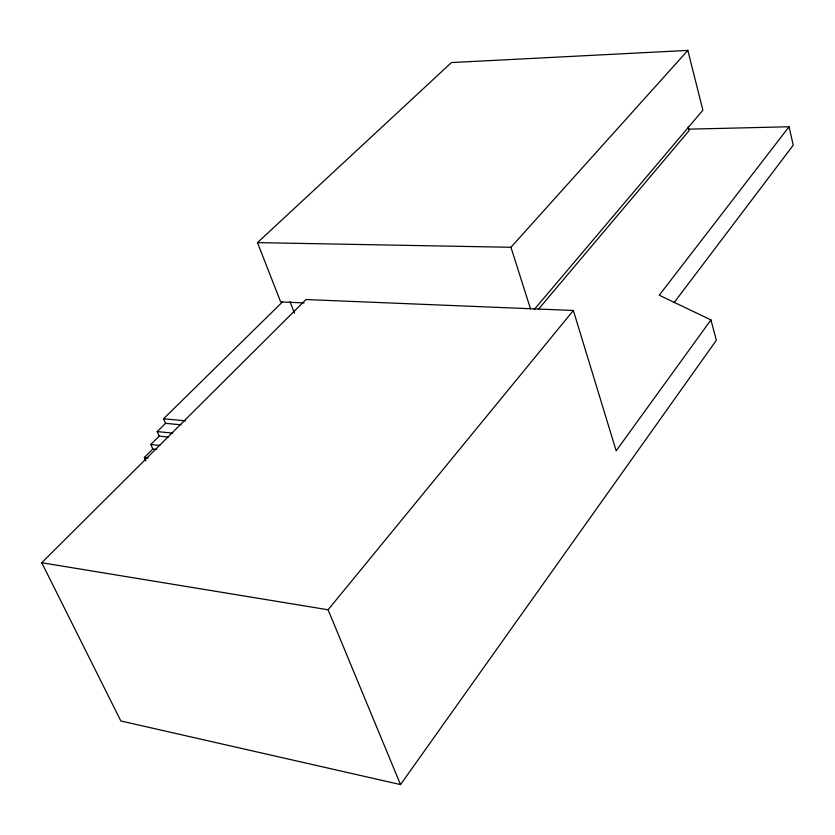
<?xml version="1.0" encoding="UTF-8"?>
<svg xmlns="http://www.w3.org/2000/svg" width="835" height="835" viewBox="0 0 835 835"><rect width="100%" height="100%" fill="white"/><g stroke="black" fill="none" stroke-linecap="round" stroke-linejoin="round"><path stroke-width="1.25" d="M710.94 319.909L616.167 450.827L573.363 310.484L305.965 299.546L41.75 562.727L120.825 720.97L400.518 784.587L716.346 340.273L710.94 319.909L659.243 295.235L789.044 126.763L688.635 129.164M674.137 302.552L793.25 145.165L789.044 126.763M41.75 562.727L328.082 609.78L573.363 310.484M538.7 308.95L689.136 130.584L688.186 126.889M534.191 309.576L702.882 110.178L687.831 50.413L451.443 62.562L257.493 242.62L280.664 301.926L304.076 302.917M257.493 242.62L510.947 247.285L687.831 50.413M145.885 460.899L144.34 457.486L152.836 449.042L156.709 449.46M152.836 449.042L150.791 444.481L159.224 436.141L168.263 437.06M159.224 436.141L157.199 431.58L165.56 423.335L181.038 424.817M165.56 423.335L163.556 418.773L282.522 301.905M163.556 418.773L185.506 420.84M157.199 431.58L172.709 433.135M150.791 444.481L159.85 445.441M144.34 457.486L148.233 457.914M328.082 609.78L400.518 784.587M289.975 301.633L294.431 313.146M510.947 247.285L530.496 308.856"/></g></svg>
